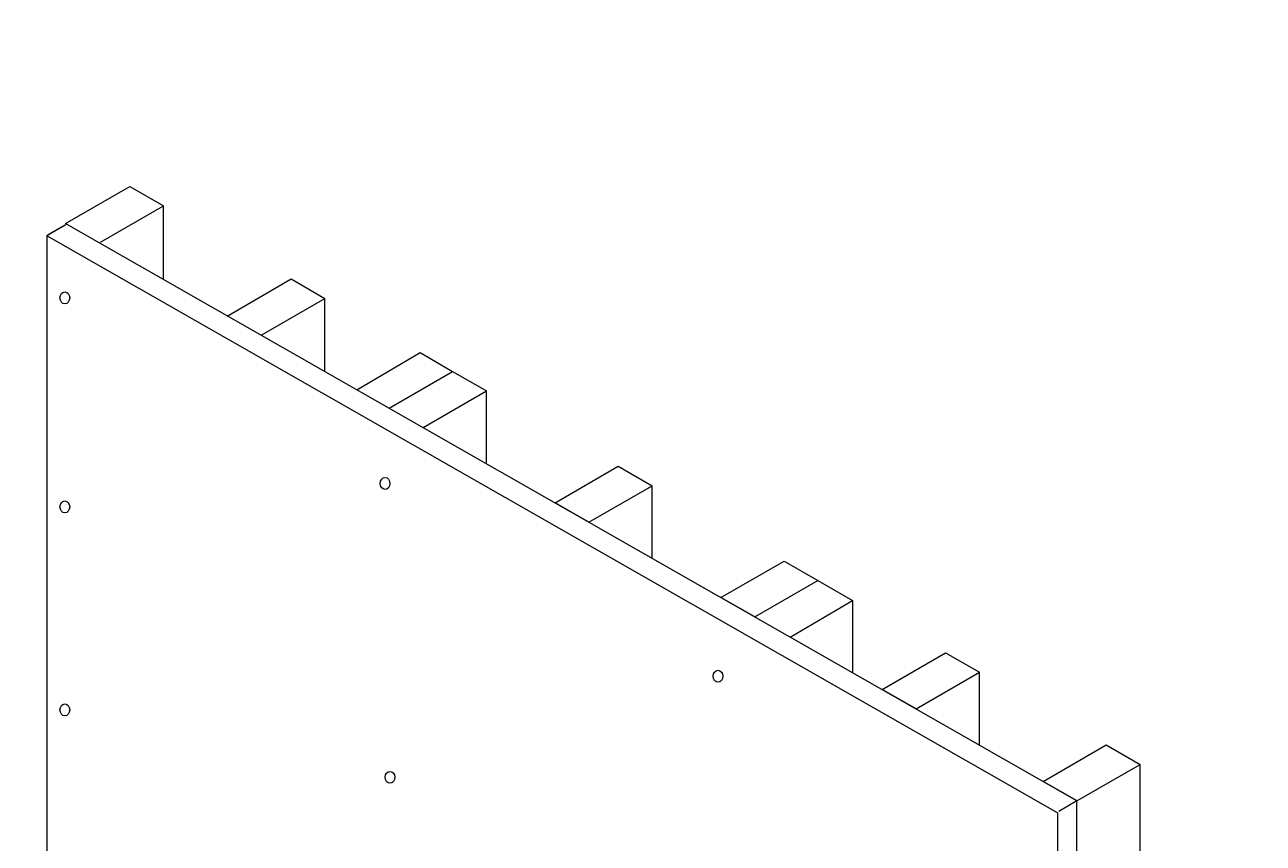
# Model space of a CAD drawing. Extents: x -1140 to 5605, y -816 to 2382.
# Drawn here: x 232 to 561.6, y 243.1 to 460.9 of the extents above; entities that cross this region are included whole.
import ezdxf

# ---------------------------------------------------------------- set-up
doc = ezdxf.new("R2010")
doc.units = 0
doc.header["$MEASUREMENT"] = 0
doc.layers.add('G-ANNO-TTLB', color=7, linetype='Continuous', lineweight=0)
doc.layers.add('wall scratch', color=7, linetype='Continuous', lineweight=0)

# ---------------------------------------------------------------- blocks, each defined once
blk = doc.blocks.new('Block_34')
at = {"layer": 'wall scratch', "color": 18, "lineweight": 25, "true_color": 0x000000}
blk.add_lwpolyline([(238.33, 405.11)], dxfattribs=at)
blk = doc.blocks.new('Block_36')
at = {"layer": 'wall scratch', "color": 18, "lineweight": 25, "true_color": 0x000000}
for centre in [(242.7, 388.23), (327.92, 338.85), (242.7, 332.61), (416.48, 287.54), (242.7, 278.6), (329.21, 260.65)]:
    blk.add_ellipse(centre, major_axis=(0, 1.59), ratio=0.812499, dxfattribs=at)

msp = doc.modelspace()

# ---------------------------------------------------------------- hatches: boundary and pattern name
at = {"layer": 'G-ANNO-TTLB', "true_color": 0xff00ff, "transparency": 33554687}
h = msp.add_hatch(color=6, dxfattribs=at)
edge = h.paths.add_edge_path()
edge.add_spline(control_points=[(1815.43, -731.7), (1815.43, -731.7), (-1114.08, -731.7), (-1114.08, -731.7), (-1114.08, -731.7), (-1114.08, 1725.3), (-1114.08, 1725.3), (-1114.08, 1725.3), (1815.43, 1725.3), (1815.43, 1725.3), (1815.43, 1725.3), (1815.43, -731.7), (1815.43, -731.7)], knot_values=[0, 0, 0, 0, 1, 1, 1, 2, 2, 2, 3, 3, 3, 4, 4, 4, 4], degree=3, periodic=0)
edge = h.paths.add_edge_path()
edge.add_spline(control_points=[(-1105.08, 1716.3), (-1105.08, 1716.3), (-1105.08, -722.7), (-1105.08, -722.7), (-1105.08, -722.7), (1806.43, -722.7), (1806.43, -722.7), (1806.43, -722.7), (1806.43, 1716.3), (1806.43, 1716.3), (1806.43, 1716.3), (-1105.08, 1716.3), (-1105.08, 1716.3)], knot_values=[0, 0, 0, 0, 1, 1, 1, 2, 2, 2, 3, 3, 3, 4, 4, 4, 4], degree=3, periodic=0)
edge.add_line((-1105.08, 1716.3), (-1105.08, 1716.3))

# ---------------------------------------------------------------- linework, layer by layer
at = {"layer": 'G-ANNO-TTLB'}
for points in [[(1815.43, -731.7), (1815.43, -731.7), (-1114.08, -731.7), (-1114.08, -731.7), (-1114.08, -731.7), (-1114.08, 1725.3), (-1114.08, 1725.3), (-1114.08, 1725.3), (1815.43, 1725.3), (1815.43, 1725.3), (1815.43, 1725.3), (1815.43, -731.7), (1815.43, -731.7)], [(-1105.08, 1716.3), (-1105.08, 1716.3), (-1105.08, -722.7), (-1105.08, -722.7), (-1105.08, -722.7), (1806.43, -722.7), (1806.43, -722.7), (1806.43, -722.7), (1806.43, 1716.3), (1806.43, 1716.3), (1806.43, 1716.3), (-1105.08, 1716.3), (-1105.08, 1716.3)]]:
    msp.add_open_spline(points, degree=3, knots=[0, 0, 0, 0, 1, 1, 1, 2, 2, 2, 3, 3, 3, 4, 4, 4, 4], dxfattribs=at)
at = {"layer": 'wall scratch', "color": 33, "lineweight": 25, "true_color": 0xcc9966}
for p, q in [((242.89, 408.04), (259.95, 417.91)), ((259.95, 417.91), (268.95, 412.75)), ((252.15, 403.03), (268.95, 412.75)), ((268.95, 393.39), (268.95, 412.75)), ((243.15, 407.89), (242.89, 408.04)), ((285.85, 383.39), (302.9, 393.26)), ((302.9, 393.26), (311.91, 388.09)), ((295.1, 378.37), (311.91, 388.09)), ((311.91, 368.74), (311.91, 388.09)), ((320.38, 363.79), (337.21, 373.74)), ((337.21, 373.74), (345.86, 368.62)), ((329.01, 358.86), (345.86, 368.62)), ((345.86, 368.62), (354.86, 363.46)), ((338.06, 353.73), (354.86, 363.46)), ((354.86, 344.1), (354.86, 363.46)), ((382.16, 328.52), (398.96, 338.24)), ((398.96, 318.92), (398.96, 338.24)), ((426.28, 303.32), (443.06, 313.03)), ((443.07, 313.03), (452.28, 307.74)), ((435.72, 297.92), (452.28, 307.74)), ((452.28, 307.74), (452.28, 288.47)), ((469.24, 278.9), (486.05, 288.62)), ((486.05, 269.19), (486.05, 288.62)), ((512.01, 254.36), (528.82, 264.08)), ((528.82, -160.41), (528.82, 264.08))]:
    msp.add_line(p, q, dxfattribs=at)
at = {"layer": 'wall scratch', "color": 2, "lineweight": 25, "true_color": 0xffff00}
for p, q in [((242.74, 407.54), (237.93, 404.75)), ((243.14, 407.89), (238.33, 405.11)), ((512.01, 254.36), (243.14, 407.89)), ((237.93, 404.75), (237.93, -17.61)), ((506.8, 251.22), (237.93, 404.75)), ((512.01, 254.36), (507.2, 251.58)), ((512.01, -170.13), (512.01, 254.36)), ((506.8, 251.22), (506.8, -173.27))]:
    msp.add_line(p, q, dxfattribs=at)
at = {"layer": 'wall scratch', "color": 33, "lineweight": 25, "true_color": 0xcc9966}
for points in [[(382.16, 328.52), (373.16, 333.68), (389.96, 343.41), (398.96, 338.24)], [(426.28, 303.32), (417.26, 308.47), (434.06, 318.19), (443.06, 313.03)], [(469.24, 278.89), (460.13, 283.99), (477.04, 293.78), (486.05, 288.62)], [(512.02, 254.36), (503.01, 259.52), (519.82, 269.25), (528.82, 264.08)]]:
    msp.add_lwpolyline(points, dxfattribs=at)

# ---------------------------------------------------------------- block references
at = {"layer": 'wall scratch'}
for name in ['Block_34', 'Block_36']:
    msp.add_blockref(name, (0, 0), dxfattribs=at)

doc.saveas('drawing.dxf')
